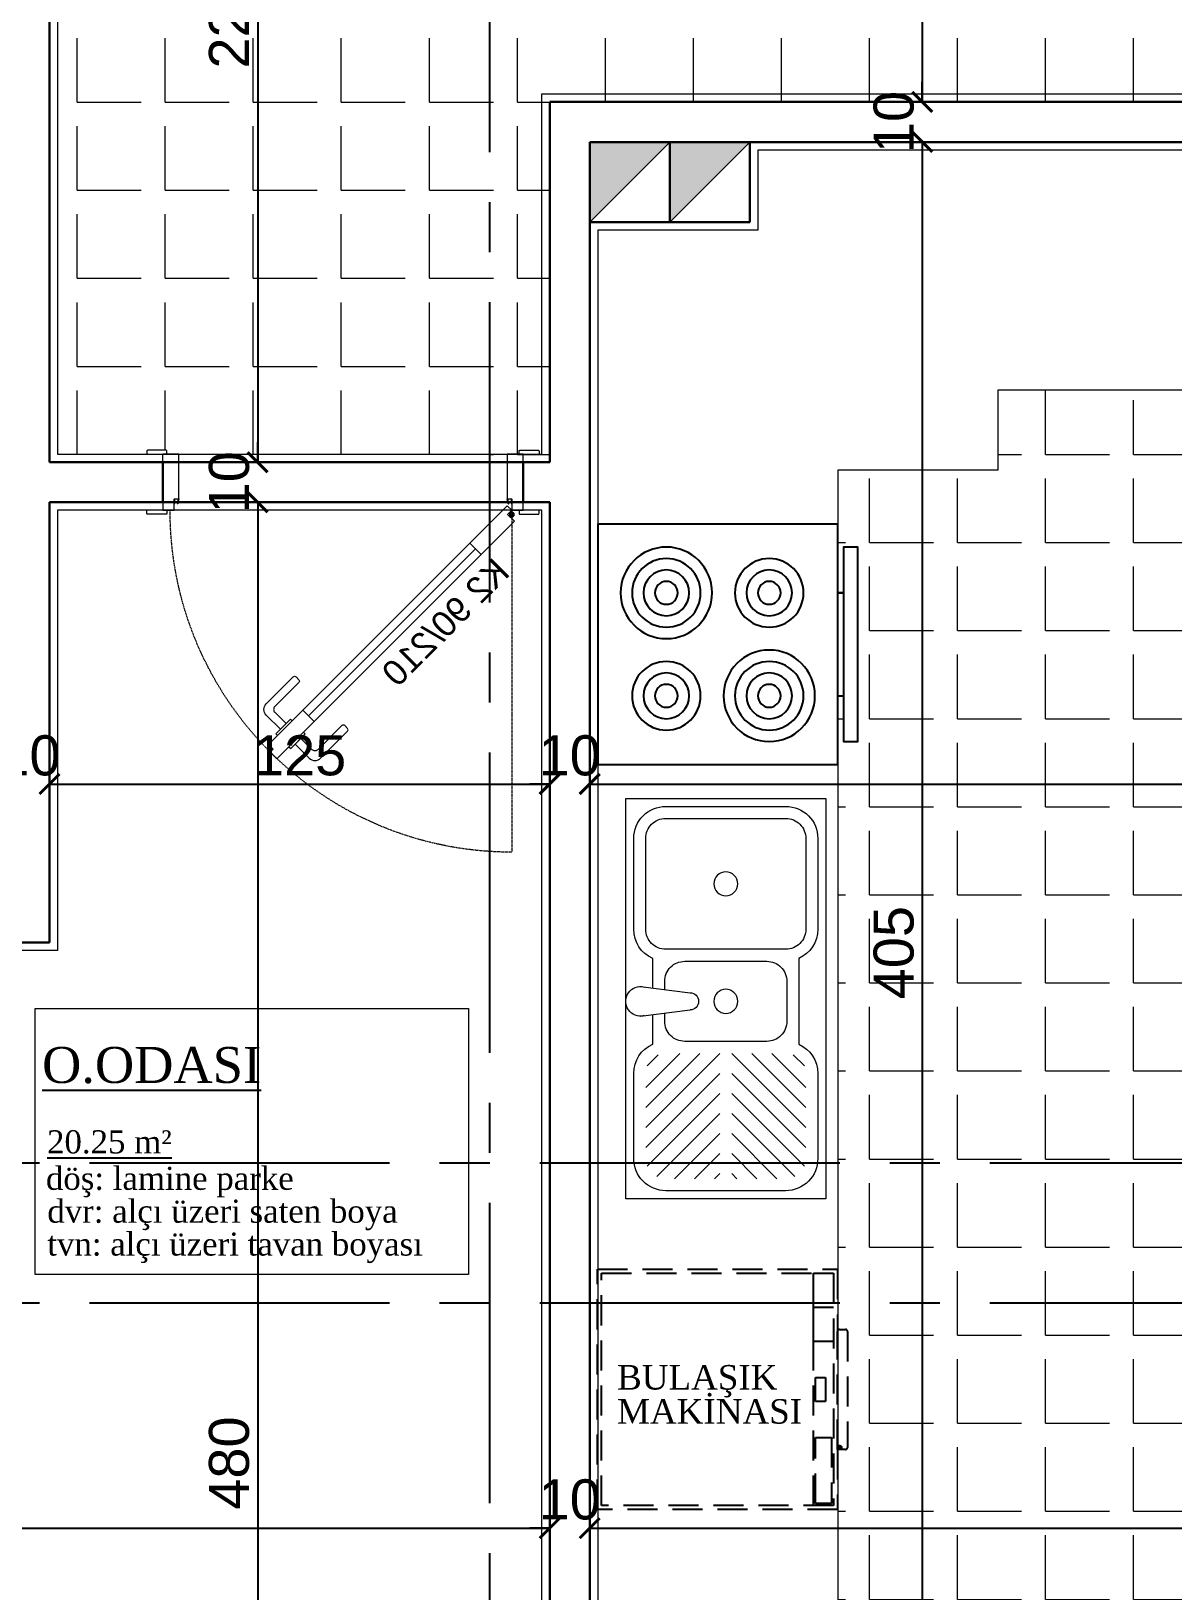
# Model space of a CAD drawing. Header units: millimetres. Extents: x 2778 to 13672, y 1832 to 5175.
# Drawn here: x 9066.6 to 9351.9, y 2793.3 to 3182.9 of the extents above; entities that cross this region are included whole.
import ezdxf

# ---------------------------------------------------------------- set-up
doc = ezdxf.new("R2010")
doc.units = ezdxf.units.MM
for name, pattern in [('CENTER2', [112.5, 75, -12.5, 12.5, -12.5]), ('DASHDOT2', [12.7, 6.35, -3.175, 0, -3.175]), ('DOTX2', [0.5, 0, -0.5]), ('HIDDENX2', [0.75, 0.5, -0.25])]:
    doc.linetypes.add(name, pattern=pattern)
for name, color, linetype in [('7-DCR-FRN', 8, 'Continuous'), ('@A_HH', 1, 'Continuous'), ('Yazi', 7, 'Continuous')]:
    doc.layers.add(name, color=color, linetype=linetype)
for name, color, linetype, lineweight in [('aks', 251, 'DASHDOT2', 35), ('duvar', 232, 'Continuous', 30), ('ince', 37, 'Continuous', 0), ('iz', 1, 'DOTX2', 20), ('kapı', 3, 'Continuous', 18), ('sıva iç', 21, 'Continuous', 0), ('tarama', 251, 'Continuous', 0), ('yazı', 11, 'Continuous', 20), ('z - tarama', 251, 'Continuous', 18), ('ölçü dış', 192, 'Continuous', 20), ('ÖLÇÜ İÇ', 7, 'Continuous', 9)]:
    doc.layers.add(name, color=color, linetype=linetype, lineweight=lineweight)
doc.styles.get("Standard").update_dxf_attribs({"font": 'arial.ttf'})
doc.styles.add('Times roman', font='times.ttf')
doc.dimstyles.new('zulay iç ölçü', dxfattribs={"dimtxt": 10, "dimasz": 5, "dimexe": 0.18, "dimexo": 0, "dimgap": 2, "dimtad": 3, "dimdec": 0, "dimzin": 0, "dimdsep": 46, "dimtxsty": 'Standard', "dimblk": 'ARCHTICK', "dimcen": 0.09, "dimse1": 1, "dimse2": 1, "dimadec": 0, "dimazin": 0, "dimtfac": 1, "dimtdec": 0, "dimtix": 1, "dimtofl": 0, "dimtmove": 0, "dimatfit": 3, "dimldrblk": 'ARCHTICK', "dimfxl": 1, "dimtolj": 1, "dimtzin": 0, "dimarcsym": 0})
pattern_1 = [(0, (-1051519.92, 409725.164), (0, 22), [16, -6]), (90, (-1051519.92, 409725.164), (-22, 1e-15), [16, -6])]

# ---------------------------------------------------------------- blocks, each defined once
blk = doc.blocks.new('sadsfsfsf')
at = {"layer": 'ince'}
for p, q in [((0.7, 0), (-0.7, 0)), ((0, 0.7), (0, -0.7))]:
    blk.add_line(p, q, dxfattribs=at)
for radius in [0.6, 0.45]:
    blk.add_circle((0, 0), radius, dxfattribs=at)
blk = doc.blocks.new('eddeded')
at = {"layer": 'duvar'}
for p, q in [((-48.21, 54.38), (-38.21, 54.38)), ((-48.21, -35.62), (-38.21, -35.62))]:
    blk.add_line(p, q, dxfattribs=at)
at = {"layer": 'ince'}
blk.add_line((-26.6, -23.78), (15.13, 17.96), dxfattribs=at)
for points in [[(-50.21, 53.38), (-50.96, 53.38, -0.414214), (-51.21, 53.63), (-51.21, 58.13, -0.414214), (-50.96, 58.38), (-50.21, 58.38)], [(-36.21, 53.38), (-35.46, 53.38, 0.414214), (-35.21, 53.63), (-35.21, 58.13, 0.414214), (-35.46, 58.38), (-36.21, 58.38)], [(-50.21, -34.62), (-50.96, -34.62, 0.414214), (-51.21, -34.87), (-51.21, -39.37, 0.414214), (-50.96, -39.62), (-50.21, -39.62)], [(-36.21, -34.62), (-35.46, -34.62, -0.414214), (-35.21, -34.87), (-35.21, -39.37, -0.414214), (-35.46, -39.62), (-36.21, -39.62)]]:
    blk.add_lwpolyline(points, format="xyb", dxfattribs=at)
for points in [[(-39.11, 51.33), (-39.11, 50.38), (-37.81, 50.68), (-37.81, 50.81, -0.112206), (-37.91, 50.76), (-38.72, 50.57, -0.482314), (-39.02, 50.82), (-39.02, 51.24, -0.414214), (-38.77, 51.49), (-37.97, 51.49, -0.170049), (-37.81, 51.43), (-37.81, 51.58), (-38.86, 51.58, 0.414214)], [(17.08, 23.59), (18.49, 25), (14.96, 28.54, 0.414214), (12.13, 28.54), (5.41, 21.82, 0.414214), (5.41, 21.11), (6.12, 20.4, 0.414214), (6.83, 20.4), (12.84, 26.41, -0.414214), (14.25, 26.41)], [(20.76, 19.91), (22.17, 21.32), (25.71, 17.79, -0.414214), (25.71, 14.96), (18.99, 8.24, -0.414214), (18.28, 8.24), (17.58, 8.95, -0.414214), (17.58, 9.66), (23.59, 15.67, 0.414214), (23.59, 17.08)], [(-39.11, -31.62), (-39.11, -32.57, 0.414214), (-38.86, -32.82), (-37.81, -32.82), (-37.81, -32.67, -0.170049), (-37.97, -32.73), (-38.77, -32.73, -0.414214), (-39.02, -32.48), (-39.02, -32.06, -0.482314), (-38.72, -31.81), (-37.91, -32, -0.112206), (-37.81, -32.05), (-37.81, -31.92)]]:
    blk.add_lwpolyline(points, format="xyb", close=True, dxfattribs=at)
for points in [[(20.04, 25.7), (19.62, 26.12), (15.96, 22.47), (16.38, 22.04)], [(22.87, 22.87), (23.29, 22.44), (19.64, 18.79), (19.21, 19.21)]]:
    blk.add_lwpolyline(points, dxfattribs=at)
at = {"layer": 'iz', "ltscale": 0.1}
for p, q in [((-48.21, -35.62), (-48.21, 54.38)), ((-38.21, -35.62), (-38.21, 54.38)), ((-36.21, -32.82), (49.19, -32.82))]:
    blk.add_line(p, q, dxfattribs=at)
blk.add_arc((-36.22, -32.83), 85.41, 0.0042, 89.9958, dxfattribs=at)
at = {"layer": 'kapı'}
for p, q in [((13.72, 19.37), (16.54, 16.54)), ((-28.02, -22.36), (-25.19, -25.19))]:
    blk.add_line(p, q, dxfattribs=at)
for points in [[(-36.21, 54.38), (-36.21, 51.58), (-38.86, 51.58, 0.414214), (-39.11, 51.33), (-39.11, 50.38), (-50.21, 50.38), (-50.21, 54.38)], [(-50.21, -35.62), (-50.21, -31.62), (-39.11, -31.62), (-39.11, -32.57, 0.414214), (-38.86, -32.82), (-36.21, -32.82), (-36.21, -35.62), (-36.21, -35.62)]]:
    blk.add_lwpolyline(points, format="xyb", dxfattribs=at)
blk.add_lwpolyline([(-36.21, -32.82), (-35.15, -31.76), (-33.46, -33.46), (25.87, 25.87), (24.17, 27.57), (23.47, 26.86), (22.33, 27.99), (-37.35, -31.69), (-36.21, -32.82)], dxfattribs=at)
at = {"layer": 'sıva iç'}
for p, q in [((-48.21, 54.38), (-50.21, 54.38)), ((-38.21, 54.38), (-36.21, 54.38)), ((-48.21, -35.62), (-50.21, -35.62)), ((-36.21, -35.62), (-38.21, -35.62))]:
    blk.add_line(p, q, dxfattribs=at)
at = {"layer": 'ölçü dış'}
blk.add_line((-38.21, -35.62), (-48.21, -35.62), dxfattribs=at)
at = {"layer": 'ince', "rotation": 90}
blk.add_blockref('sadsfsfsf', (-35.15, -32.82), dxfattribs=at)
at = {"layer": 'yazı'}
blk.add_text('K2 90/210', height=6.328, rotation=45, dxfattribs=at).set_placement((-20.24, -32.71))
blk = doc.blocks.new('DGFDGFDG')
at = {"layer": 'tarama'}
h = blk.add_hatch(color=256, dxfattribs=at)
h.dxf.hatch_style = 1
h.paths.add_polyline_path([(650023.04, -115859.89), (650043.04, -115879.89), (650043.04, -115859.89)])
h = blk.add_hatch(color=256, dxfattribs=at)
h.dxf.hatch_style = 1
h.paths.add_polyline_path([(650043.04, -115859.89), (650063.04, -115879.89), (650063.04, -115859.89)])
at = {"layer": '@A_HH', "linetype": 'Continuous', "lineweight": 0}
for p, q in [((650043.04, -115879.89), (650043.04, -115859.89)), ((650043.04, -115879.89), (650043.04, -115859.89)), ((650063.04, -115879.89), (650063.04, -115859.89)), ((650063.04, -115879.89), (650063.04, -115859.89))]:
    blk.add_line(p, q, dxfattribs=at)
at = {"layer": 'duvar'}
for p, q in [((650043.04, -115859.89), (650023.04, -115859.89)), ((650043.04, -115859.89), (650023.04, -115859.89)), ((650043.04, -115859.89), (650023.04, -115859.89)), ((650023.04, -115859.89), (650043.04, -115859.89)), ((650043.04, -115859.89), (650023.04, -115859.89)), ((650043.04, -115859.89), (650023.04, -115859.89)), ((650023.04, -115859.89), (650043.04, -115859.89)), ((650063.04, -115859.89), (650043.04, -115859.89)), ((650063.04, -115859.89), (650043.04, -115859.89)), ((650063.04, -115859.89), (650043.04, -115859.89)), ((650043.04, -115859.89), (650063.04, -115859.89)), ((650063.04, -115859.89), (650043.04, -115859.89)), ((650063.04, -115859.89), (650043.04, -115859.89)), ((650043.04, -115859.89), (650063.04, -115859.89)), ((650043.04, -115859.89), (650043.04, -115879.89)), ((650043.04, -115859.89), (650043.04, -115879.89)), ((650043.04, -115859.89), (650043.04, -115879.89)), ((650043.04, -115879.89), (650043.04, -115859.89)), ((650043.04, -115859.89), (650043.04, -115879.89)), ((650043.04, -115879.89), (650043.04, -115859.89)), ((650043.04, -115879.89), (650043.04, -115859.89)), ((650063.04, -115859.89), (650063.04, -115879.89)), ((650063.04, -115859.89), (650063.04, -115879.89)), ((650063.04, -115859.89), (650063.04, -115879.89)), ((650063.04, -115879.89), (650063.04, -115859.89)), ((650063.04, -115859.89), (650063.04, -115879.89)), ((650063.04, -115879.89), (650063.04, -115859.89)), ((650063.04, -115879.89), (650063.04, -115859.89)), ((650043.04, -115864.89), (650043.04, -115869.89)), ((650063.04, -115864.89), (650063.04, -115869.89)), ((650023.04, -115879.89), (650043.04, -115879.89)), ((650043.04, -115879.89), (650023.04, -115879.89)), ((650023.04, -115879.89), (650043.04, -115879.89)), ((650023.04, -115879.89), (650043.04, -115879.89)), ((650023.04, -115879.89), (650043.04, -115879.89)), ((650023.04, -115879.89), (650043.04, -115879.89)), ((650023.04, -115879.89), (650043.04, -115879.89)), ((650043.04, -115879.89), (650023.04, -115879.89)), ((650043.04, -115879.89), (650023.04, -115879.89)), ((650043.04, -115879.89), (650023.04, -115879.89)), ((650023.04, -115879.89), (650043.04, -115879.89)), ((650043.04, -115879.89), (650023.04, -115879.89)), ((650043.04, -115879.89), (650023.04, -115879.89)), ((650023.04, -115879.89), (650043.04, -115879.89)), ((650043.04, -115879.89), (650063.04, -115879.89)), ((650063.04, -115879.89), (650043.04, -115879.89)), ((650043.04, -115879.89), (650063.04, -115879.89)), ((650043.04, -115879.89), (650063.04, -115879.89)), ((650043.04, -115879.89), (650063.04, -115879.89)), ((650043.04, -115879.89), (650063.04, -115879.89)), ((650043.04, -115879.89), (650063.04, -115879.89)), ((650063.04, -115879.89), (650043.04, -115879.89)), ((650063.04, -115879.89), (650043.04, -115879.89)), ((650063.04, -115879.89), (650043.04, -115879.89)), ((650043.04, -115879.89), (650063.04, -115879.89)), ((650063.04, -115879.89), (650043.04, -115879.89)), ((650063.04, -115879.89), (650043.04, -115879.89)), ((650043.04, -115879.89), (650063.04, -115879.89))]:
    blk.add_line(p, q, dxfattribs=at)
at = {"layer": 'duvar', "color": 7}
for p, q in [((650043.04, -115859.89), (650023.04, -115859.89)), ((650023.04, -115859.89), (650023.04, -115879.89)), ((650063.04, -115859.89), (650043.04, -115859.89)), ((650043.04, -115859.89), (650043.04, -115879.89)), ((650043.04, -115859.89), (650043.04, -115879.89)), ((650063.04, -115859.89), (650063.04, -115879.89)), ((650043.04, -115879.89), (650023.04, -115879.89)), ((650043.04, -115879.89), (650023.04, -115879.89)), ((650041.04, -115879.89), (650043.04, -115879.89)), ((650063.04, -115879.89), (650043.04, -115879.89)), ((650063.04, -115879.89), (650043.04, -115879.89)), ((650061.04, -115879.89), (650063.04, -115879.89))]:
    blk.add_line(p, q, dxfattribs=at)
at = {"layer": 'duvar'}
for points in [[(650023.04, -115859.89), (650043.04, -115859.89)], [(650043.04, -115859.89), (650063.04, -115859.89)], [(650043.04, -115879.89), (650043.04, -115859.89)], [(650063.04, -115879.89), (650063.04, -115859.89)], [(650023.04, -115879.89), (650043.04, -115879.89)], [(650043.04, -115879.89), (650063.04, -115879.89)]]:
    blk.add_lwpolyline(points, dxfattribs=at)
at = {"layer": 'ince'}
for p, q in [((650043.04, -115879.89), (650023.04, -115859.89)), ((650063.04, -115879.89), (650043.04, -115859.89))]:
    blk.add_line(p, q, dxfattribs=at)
at = {"layer": 'sıva iç'}
for p, q in [((650041.04, -115879.85), (650041.04, -115879.89)), ((650061.04, -115879.85), (650061.04, -115879.89))]:
    blk.add_line(p, q, dxfattribs=at)
blk = doc.blocks.new('*U38')
at = {"layer": '7-DCR-FRN', "linetype": 'HIDDENX2', "ltscale": 15}
for points in [[(15.5, 0, -0.414214), (15, 0.5), (15, 2, -0.414214), (15.5, 2.5), (44.5, 2.5, -0.414214), (45, 2), (45, 0), (60, 0), (60, -60), (0, -60), (0, 0)], [(45, 0), (15.5, 0, -0.414214), (15, 0.5), (15, 2, -0.414214), (15.5, 2.5), (44.5, 2.5, -0.414214), (45, 2)]]:
    blk.add_lwpolyline(points, format="xyb", close=True, dxfattribs=at)
for points in [[(1, -1), (59, -1), (59, -59), (1, -59)], [(1, -1), (59, -1), (59, -6), (1, -6)], [(1, -1), (18, -1), (18, -6), (1, -6)], [(27, -3), (33, -3), (33, -5.5), (27, -5.5)], [(42, -1.5), (58.5, -1.5), (58.5, -5.5), (42, -5.5)]]:
    blk.add_lwpolyline(points, close=True, dxfattribs=at)
blk.add_lwpolyline([(9.5, -1), (9.5, -6)], dxfattribs=at)
for radius in [0.5, 0.25]:
    blk.add_circle((44.5, 0.5), radius, dxfattribs=at)
blk = doc.blocks.new('*U36')
at = {"layer": '7-DCR-FRN', "linetype": 'Continuous', "lineweight": 5}
for p, q in [((47.01, 46.31), (48.55, 33.93)), ((54.39, 46.31), (52.85, 33.93))]:
    blk.add_line(p, q, dxfattribs=at)
at = {"layer": '7-DCR-FRN', "linetype": 'Continuous', "lineweight": 18}
for p, q in [((63.7, 26.5), (82.2, 45)), ((63.7, 36.5), (72.2, 45)), ((63.7, 31.5), (77.2, 45)), ((64.06, 41.86), (66.84, 44.64)), ((68.7, 26.5), (87.2, 45)), ((73.7, 26.5), (91.85, 44.65)), ((78.7, 26.5), (94.46, 42.26)), ((83.7, 26.5), (95, 37.8)), ((88.7, 26.5), (95, 32.8)), ((93.7, 26.5), (95, 27.8)), ((63.7, 23.5), (82.2, 5)), ((68.7, 23.5), (87.2, 5)), ((73.7, 23.5), (91.85, 5.35)), ((78.7, 23.5), (94.46, 7.74)), ((83.7, 23.5), (95, 12.2)), ((88.7, 23.5), (95, 17.2)), ((93.7, 23.5), (95, 22.2)), ((63.7, 18.5), (77.2, 5)), ((63.7, 13.5), (72.2, 5)), ((64.06, 8.14), (66.84, 5.36))]:
    blk.add_line(p, q, dxfattribs=at)
at = {"layer": '7-DCR-FRN', "linetype": 'Continuous', "lineweight": 18, "flags": 128}
blk.add_lwpolyline([(100, 50), (0, 50), (0, 0), (100, 0)], close=True, dxfattribs=at)
blk.add_lwpolyline([(100, 50), (0, 50), (0, 0), (100, 0)], close=True, dxfattribs=at)
for points in [[(47.39, 43.25), (40.01, 43.25, 0.296358), (32.7, 48), (10, 48, 0.414214), (2, 40), (2, 10, 0.414214), (10, 2), (32.7, 2, 0.296358), (40.01, 6.75), (61.39, 6.75)], [(61.39, 6.75, 0.296358), (68.7, 2), (90, 2, 0.414214), (98, 10), (98, 40, 0.414214), (90, 48), (68.7, 48, 0.296358), (61.39, 43.25), (54.01, 43.25)], [(47.76, 40.25), (45.7, 40.25, 0.414214), (40.7, 35.25), (40.7, 14.75, 0.414214), (45.7, 9.75), (55.7, 9.75)], [(55.7, 9.75, 0.414214), (60.7, 14.75), (60.7, 35.25, 0.414214), (55.7, 40.25), (53.64, 40.25)]]:
    blk.add_lwpolyline(points, format="xyb", dxfattribs=at)
blk.add_lwpolyline([(10, 45, 0.414214), (5, 40), (5, 10, 0.414214), (10, 5), (32.7, 5, 0.414214), (37.7, 10), (37.7, 40, 0.414214), (32.7, 45)], format="xyb", close=True, dxfattribs=at)
at = {"layer": '7-DCR-FRN', "linetype": 'Continuous', "lineweight": 18}
for centre in [(21.35, 25), (50.7, 25)]:
    blk.add_circle(centre, 3, dxfattribs=at)
at = {"layer": '7-DCR-FRN', "linetype": 'Continuous', "lineweight": 5}
for centre, radius, start, end in [((50.7, 46.31), 3.69, 345.7493, 194.2507), ((50.7, 33.93), 2.15, 180, 0)]:
    blk.add_arc(centre, radius, start, end, dxfattribs=at)
blk = doc.blocks.new('*U30')
at = {"layer": '7-DCR-FRN'}
for p, q in [((-12.86, 28.18), (-12.86, 29.57)), ((12.86, 28.18), (12.86, 29.57))]:
    blk.add_line(p, q, dxfattribs=at)
for points in [[(12.86, 28.18), (30, 28.18), (30, -31.82), (-30, -31.82), (-30, 28.18), (-12.86, 28.18), (-12.86, 29.57), (-24.29, 29.57), (-24.29, 33.18), (24.29, 33.18), (24.29, 29.57), (12.86, 29.57)], [(24.29, 29.57), (-24.29, 29.57), (-24.29, 33.18), (24.29, 33.18)], [(-30, -31.82), (-30, 28.18), (30, 28.18), (30, -31.82)]]:
    blk.add_lwpolyline(points, close=True, dxfattribs=at)
for centre, radius in [((-12.86, 11.04), 11.43), ((-12.86, 11.04), 8.57), ((12.86, 11.04), 8.57), ((-12.86, 11.04), 5.71), ((12.86, 11.04), 5.71), ((-12.86, 11.04), 2.86), ((12.86, 11.04), 2.86), ((12.86, -14.67), 11.43), ((-12.86, -14.67), 8.57), ((12.86, -14.67), 8.57), ((-12.86, -14.67), 5.71), ((12.86, -14.67), 5.71), ((-12.86, -14.67), 2.86), ((12.86, -14.67), 2.86)]:
    blk.add_circle(centre, radius, dxfattribs=at)
blk = doc.blocks.new('_ArchTick')
at = {"color": 0, "linetype": 'ByBlock', "const_width": 0.15}
blk.add_lwpolyline([(-0.5, -0.5), (0.5, 0.5)], dxfattribs=at)
blk = doc.blocks.new('*D2783')
at = {"layer": 'Defpoints', "color": 0, "transparency": 16777216}
for p in [(9289.28, 3295.23), (9289.28, 3165.23), (9289.28, 3165.23)]:
    blk.add_point(p, dxfattribs=at)
at = {"layer": 'ÖLÇÜ İÇ', "color": 0, "lineweight": -2, "transparency": 16777216}
blk.add_line((9289.28, 3295.23), (9289.28, 3165.23), dxfattribs=at)
at = {"layer": 'ÖLÇÜ İÇ', "color": 0, "lineweight": -2, "transparency": 16777216, "xscale": 5, "yscale": 5, "zscale": 5}
for p, rotation in [((9289.28, 3295.23), 90), ((9289.28, 3165.23), 270)]:
    blk.add_blockref('_ArchTick', p, dxfattribs=dict(at, rotation=rotation))
at = {"layer": 'ÖLÇÜ İÇ', "color": 0, "transparency": 16777216, "insert": (9282.17, 3230.23), "char_height": 10, "attachment_point": 5, "rotation": 90}
blk.add_mtext('\\A1;130', dxfattribs=at)
blk = doc.blocks.new('*D2784')
at = {"layer": 'Defpoints', "color": 0, "transparency": 16777216}
for p in [(9289.28, 3165.23), (9289.28, 3155.23), (9289.28, 3155.23)]:
    blk.add_point(p, dxfattribs=at)
at = {"layer": 'ÖLÇÜ İÇ', "color": 0, "lineweight": -2, "transparency": 16777216}
for p, q in [((9289.28, 3165.23), (9289.28, 3170.23)), ((9289.28, 3155.23), (9289.28, 3150.23))]:
    blk.add_line(p, q, dxfattribs=at)
at = {"layer": 'ÖLÇÜ İÇ', "color": 0, "lineweight": -2, "transparency": 16777216, "xscale": 5, "yscale": 5, "zscale": 5}
for p, rotation in [((9289.28, 3165.23), 270), ((9289.28, 3155.23), 90)]:
    blk.add_blockref('_ArchTick', p, dxfattribs=dict(at, rotation=rotation))
at = {"layer": 'ÖLÇÜ İÇ', "color": 0, "transparency": 16777216, "insert": (9282.17, 3160.23), "char_height": 10, "attachment_point": 5, "rotation": 90}
blk.add_mtext('\\A1;10', dxfattribs=at)
blk = doc.blocks.new('*D2785')
at = {"layer": 'Defpoints', "color": 0, "transparency": 16777216}
for p in [(9289.28, 3155.23), (9289.28, 2750.23), (9289.28, 2750.23)]:
    blk.add_point(p, dxfattribs=at)
at = {"layer": 'ÖLÇÜ İÇ', "color": 0, "lineweight": -2, "transparency": 16777216}
blk.add_line((9289.28, 3155.23), (9289.28, 2750.23), dxfattribs=at)
at = {"layer": 'ÖLÇÜ İÇ', "color": 0, "lineweight": -2, "transparency": 16777216, "xscale": 5, "yscale": 5, "zscale": 5}
for p, rotation in [((9289.28, 3155.23), 90), ((9289.28, 2750.23), 270)]:
    blk.add_blockref('_ArchTick', p, dxfattribs=dict(at, rotation=rotation))
at = {"layer": 'ÖLÇÜ İÇ', "color": 0, "transparency": 16777216, "insert": (9282.17, 2952.73), "char_height": 10, "attachment_point": 5, "rotation": 90}
blk.add_mtext('\\A1;405', dxfattribs=at)
blk = doc.blocks.new('*D2792')
at = {"layer": 'Defpoints', "color": 0, "transparency": 16777216}
for p in [(9123.2, 3295.23), (9123.2, 3075.23), (9123.2, 3075.23)]:
    blk.add_point(p, dxfattribs=at)
at = {"layer": 'ÖLÇÜ İÇ', "color": 0, "lineweight": -2, "transparency": 16777216}
blk.add_line((9123.2, 3295.23), (9123.2, 3075.23), dxfattribs=at)
at = {"layer": 'ÖLÇÜ İÇ', "color": 0, "lineweight": -2, "transparency": 16777216, "xscale": 5, "yscale": 5, "zscale": 5}
for p, rotation in [((9123.2, 3295.23), 90), ((9123.2, 3075.23), 270)]:
    blk.add_blockref('_ArchTick', p, dxfattribs=dict(at, rotation=rotation))
at = {"layer": 'ÖLÇÜ İÇ', "color": 0, "transparency": 16777216, "insert": (9116.09, 3185.23), "char_height": 10, "attachment_point": 5, "rotation": 90}
blk.add_mtext('\\A1;220', dxfattribs=at)
blk = doc.blocks.new('*D2793')
at = {"layer": 'Defpoints', "color": 0, "transparency": 16777216}
for p in [(9123.2, 3075.23), (9123.2, 3065.23), (9123.2, 3065.23)]:
    blk.add_point(p, dxfattribs=at)
at = {"layer": 'ÖLÇÜ İÇ', "color": 0, "lineweight": -2, "transparency": 16777216}
for p, q in [((9123.2, 3075.23), (9123.2, 3080.23)), ((9123.2, 3065.23), (9123.2, 3060.23))]:
    blk.add_line(p, q, dxfattribs=at)
at = {"layer": 'ÖLÇÜ İÇ', "color": 0, "lineweight": -2, "transparency": 16777216, "xscale": 5, "yscale": 5, "zscale": 5}
for p, rotation in [((9123.2, 3075.23), 270), ((9123.2, 3065.23), 90)]:
    blk.add_blockref('_ArchTick', p, dxfattribs=dict(at, rotation=rotation))
at = {"layer": 'ÖLÇÜ İÇ', "color": 0, "transparency": 16777216, "insert": (9116.09, 3070.23), "char_height": 10, "attachment_point": 5, "rotation": 90}
blk.add_mtext('\\A1;10', dxfattribs=at)
blk = doc.blocks.new('*D2794')
at = {"layer": 'Defpoints', "color": 0, "transparency": 16777216}
for p in [(9123.2, 3065.23), (9123.2, 2585.23), (9123.2, 2585.23)]:
    blk.add_point(p, dxfattribs=at)
at = {"layer": 'ÖLÇÜ İÇ', "color": 0, "lineweight": -2, "transparency": 16777216}
blk.add_line((9123.2, 3065.23), (9123.2, 2585.23), dxfattribs=at)
at = {"layer": 'ÖLÇÜ İÇ', "color": 0, "lineweight": -2, "transparency": 16777216, "xscale": 5, "yscale": 5, "zscale": 5}
for p, rotation in [((9123.2, 3065.23), 90), ((9123.2, 2585.23), 270)]:
    blk.add_blockref('_ArchTick', p, dxfattribs=dict(at, rotation=rotation))
at = {"layer": 'ÖLÇÜ İÇ', "color": 0, "transparency": 16777216, "insert": (9116.09, 2825.23), "char_height": 10, "attachment_point": 5, "rotation": 90}
blk.add_mtext('\\A1;480', dxfattribs=at)
blk = doc.blocks.new('*D2841')
at = {"layer": 'Defpoints', "color": 0, "transparency": 16777216}
for p in [(9061.17, 2994.85), (9071.17, 2994.85), (9071.17, 2994.85)]:
    blk.add_point(p, dxfattribs=at)
at = {"layer": 'ÖLÇÜ İÇ', "color": 0, "lineweight": -2, "transparency": 16777216}
for p, q in [((9061.17, 2994.85), (9056.17, 2994.85)), ((9071.17, 2994.85), (9076.17, 2994.85))]:
    blk.add_line(p, q, dxfattribs=at)
at = {"layer": 'ÖLÇÜ İÇ', "color": 0, "lineweight": -2, "transparency": 16777216, "xscale": 5, "yscale": 5, "zscale": 5}
blk.add_blockref('_ArchTick', (9061.17, 2994.85), dxfattribs=at)
at = {"layer": 'ÖLÇÜ İÇ', "color": 0, "lineweight": -2, "transparency": 16777216, "xscale": 5, "yscale": 5, "zscale": 5, "rotation": 180}
blk.add_blockref('_ArchTick', (9071.17, 2994.85), dxfattribs=at)
at = {"layer": 'ÖLÇÜ İÇ', "color": 0, "transparency": 16777216, "insert": (9066.17, 3001.95), "char_height": 10, "attachment_point": 5}
blk.add_mtext('\\A1;10', dxfattribs=at)
blk = doc.blocks.new('*D2842')
at = {"layer": 'Defpoints', "color": 0, "transparency": 16777216}
for p in [(9071.17, 2994.85), (9196.17, 2994.85), (9196.17, 2994.85)]:
    blk.add_point(p, dxfattribs=at)
at = {"layer": 'ÖLÇÜ İÇ', "color": 0, "lineweight": -2, "transparency": 16777216}
blk.add_line((9071.17, 2994.85), (9196.17, 2994.85), dxfattribs=at)
at = {"layer": 'ÖLÇÜ İÇ', "color": 0, "lineweight": -2, "transparency": 16777216, "xscale": 5, "yscale": 5, "zscale": 5, "rotation": 180}
blk.add_blockref('_ArchTick', (9071.17, 2994.85), dxfattribs=at)
at = {"layer": 'ÖLÇÜ İÇ', "color": 0, "lineweight": -2, "transparency": 16777216, "xscale": 5, "yscale": 5, "zscale": 5}
blk.add_blockref('_ArchTick', (9196.17, 2994.85), dxfattribs=at)
at = {"layer": 'ÖLÇÜ İÇ', "color": 0, "transparency": 16777216, "insert": (9133.67, 3001.95), "char_height": 10, "attachment_point": 5}
blk.add_mtext('\\A1;125', dxfattribs=at)
blk = doc.blocks.new('*D2843')
at = {"layer": 'Defpoints', "color": 0, "transparency": 16777216}
for p in [(9196.17, 2994.85), (9206.17, 2994.85), (9206.17, 2994.85)]:
    blk.add_point(p, dxfattribs=at)
at = {"layer": 'ÖLÇÜ İÇ', "color": 0, "lineweight": -2, "transparency": 16777216}
for p, q in [((9196.17, 2994.85), (9191.17, 2994.85)), ((9206.17, 2994.85), (9211.17, 2994.85))]:
    blk.add_line(p, q, dxfattribs=at)
at = {"layer": 'ÖLÇÜ İÇ', "color": 0, "lineweight": -2, "transparency": 16777216, "xscale": 5, "yscale": 5, "zscale": 5}
blk.add_blockref('_ArchTick', (9196.17, 2994.85), dxfattribs=at)
at = {"layer": 'ÖLÇÜ İÇ', "color": 0, "lineweight": -2, "transparency": 16777216, "xscale": 5, "yscale": 5, "zscale": 5, "rotation": 180}
blk.add_blockref('_ArchTick', (9206.17, 2994.85), dxfattribs=at)
at = {"layer": 'ÖLÇÜ İÇ', "color": 0, "transparency": 16777216, "insert": (9201.17, 3001.95), "char_height": 10, "attachment_point": 5}
blk.add_mtext('\\A1;10', dxfattribs=at)
blk = doc.blocks.new('*D2844')
at = {"layer": 'Defpoints', "color": 0, "transparency": 16777216}
for p in [(9206.17, 2994.85), (9646.17, 2994.85), (9646.17, 2994.85)]:
    blk.add_point(p, dxfattribs=at)
at = {"layer": 'ÖLÇÜ İÇ', "color": 0, "lineweight": -2, "transparency": 16777216}
blk.add_line((9206.17, 2994.85), (9646.17, 2994.85), dxfattribs=at)
at = {"layer": 'ÖLÇÜ İÇ', "color": 0, "lineweight": -2, "transparency": 16777216, "xscale": 5, "yscale": 5, "zscale": 5, "rotation": 180}
blk.add_blockref('_ArchTick', (9206.17, 2994.85), dxfattribs=at)
at = {"layer": 'ÖLÇÜ İÇ', "color": 0, "lineweight": -2, "transparency": 16777216, "xscale": 5, "yscale": 5, "zscale": 5}
blk.add_blockref('_ArchTick', (9646.17, 2994.85), dxfattribs=at)
at = {"layer": 'ÖLÇÜ İÇ', "color": 0, "transparency": 16777216, "insert": (9426.17, 3001.95), "char_height": 10, "attachment_point": 5}
blk.add_mtext('\\A1;440', dxfattribs=at)
blk = doc.blocks.new('*D2849')
at = {"layer": 'Defpoints', "color": 0, "transparency": 16777216}
for p in [(8681.17, 2810.5), (9196.17, 2808.98), (9196.17, 2808.98)]:
    blk.add_point(p, dxfattribs=at)
at = {"layer": 'ÖLÇÜ İÇ', "color": 0, "lineweight": -2, "transparency": 16777216}
blk.add_line((8681.17, 2808.98), (9196.17, 2808.98), dxfattribs=at)
at = {"layer": 'ÖLÇÜ İÇ', "color": 0, "lineweight": -2, "transparency": 16777216, "xscale": 5, "yscale": 5, "zscale": 5, "rotation": 180}
blk.add_blockref('_ArchTick', (8681.17, 2808.98), dxfattribs=at)
at = {"layer": 'ÖLÇÜ İÇ', "color": 0, "lineweight": -2, "transparency": 16777216, "xscale": 5, "yscale": 5, "zscale": 5}
blk.add_blockref('_ArchTick', (9196.17, 2808.98), dxfattribs=at)
at = {"layer": 'ÖLÇÜ İÇ', "color": 0, "transparency": 16777216, "insert": (8938.67, 2816.08), "char_height": 10, "attachment_point": 5}
blk.add_mtext('\\A1;515', dxfattribs=at)
blk = doc.blocks.new('*D2850')
at = {"layer": 'Defpoints', "color": 0, "transparency": 16777216}
for p in [(9196.17, 2808.98), (9206.17, 2808.98), (9206.17, 2808.98)]:
    blk.add_point(p, dxfattribs=at)
at = {"layer": 'ÖLÇÜ İÇ', "color": 0, "lineweight": -2, "transparency": 16777216}
for p, q in [((9196.17, 2808.98), (9191.17, 2808.98)), ((9206.17, 2808.98), (9211.17, 2808.98))]:
    blk.add_line(p, q, dxfattribs=at)
at = {"layer": 'ÖLÇÜ İÇ', "color": 0, "lineweight": -2, "transparency": 16777216, "xscale": 5, "yscale": 5, "zscale": 5}
blk.add_blockref('_ArchTick', (9196.17, 2808.98), dxfattribs=at)
at = {"layer": 'ÖLÇÜ İÇ', "color": 0, "lineweight": -2, "transparency": 16777216, "xscale": 5, "yscale": 5, "zscale": 5, "rotation": 180}
blk.add_blockref('_ArchTick', (9206.17, 2808.98), dxfattribs=at)
at = {"layer": 'ÖLÇÜ İÇ', "color": 0, "transparency": 16777216, "insert": (9201.17, 2816.08), "char_height": 10, "attachment_point": 5}
blk.add_mtext('\\A1;10', dxfattribs=at)
blk = doc.blocks.new('*D2851')
at = {"layer": 'Defpoints', "color": 0, "transparency": 16777216}
for p in [(9206.17, 2808.98), (9646.17, 2808.98), (9646.17, 2808.98)]:
    blk.add_point(p, dxfattribs=at)
at = {"layer": 'ÖLÇÜ İÇ', "color": 0, "lineweight": -2, "transparency": 16777216}
blk.add_line((9206.17, 2808.98), (9646.17, 2808.98), dxfattribs=at)
at = {"layer": 'ÖLÇÜ İÇ', "color": 0, "lineweight": -2, "transparency": 16777216, "xscale": 5, "yscale": 5, "zscale": 5, "rotation": 180}
blk.add_blockref('_ArchTick', (9206.17, 2808.98), dxfattribs=at)
at = {"layer": 'ÖLÇÜ İÇ', "color": 0, "lineweight": -2, "transparency": 16777216, "xscale": 5, "yscale": 5, "zscale": 5}
blk.add_blockref('_ArchTick', (9646.17, 2808.98), dxfattribs=at)
at = {"layer": 'ÖLÇÜ İÇ', "color": 0, "transparency": 16777216, "insert": (9426.17, 2816.08), "char_height": 10, "attachment_point": 5}
blk.add_mtext('\\A1;440', dxfattribs=at)

msp = doc.modelspace()

# ---------------------------------------------------------------- hatches: boundary and pattern name
at = {"layer": 'z - tarama', "true_color": 0xffffff}
h = msp.add_hatch(dxfattribs=at)
h.set_pattern_fill('ANGLE', scale=80, style=0)
h.set_pattern_definition(pattern_1)
h.paths.add_polyline_path([(9181.17, 3205.23), (9073.17, 3205.23), (9073.17, 3196.6), (9074.17, 3196.6), (9074.17, 3191.6), (9073.17, 3191.6), (9073.17, 3077.23), (9095.51, 3077.23), (9095.51, 3078.23), (9100.51, 3078.23), (9100.51, 3077.23), (9103.51, 3077.23), (9181.17, 3077.23)])
h.paths.add_polyline_path([(9181.17, 3250.23), (9073.17, 3250.23), (9073.17, 3205.23), (9181.17, 3205.23)])
h.paths.add_polyline_path([(9181.17, 3293.23), (9178.11, 3293.23), (9178.11, 3292.23), (9173.11, 3292.23), (9173.11, 3293.23), (9170.11, 3293.23), (9085.11, 3293.23), (9085.11, 3292.23), (9080.11, 3292.23), (9080.11, 3293.23), (9073.17, 3293.23), (9073.17, 3289.6), (9074.17, 3289.6), (9074.17, 3284.6), (9073.17, 3284.6), (9073.17, 3281.6), (9073.17, 3250.23), (9181.17, 3250.23)])
h.paths.add_polyline_path([(9506.17, 3293.23), (9468.59, 3293.23), (9468.59, 3292.23), (9463.59, 3292.23), (9463.59, 3293.23), (9460.59, 3293.23), (9375.59, 3293.23), (9375.59, 3292.23), (9370.59, 3292.23), (9370.59, 3293.23), (9181.17, 3293.23), (9181.17, 3250.23), (9506.17, 3250.23)])
h.paths.add_polyline_path([(9506.17, 3250.23), (9181.17, 3250.23), (9181.17, 3205.23), (9506.17, 3205.23)])
h.paths.add_polyline_path([(9506.17, 3205.23), (9181.17, 3205.23), (9181.17, 3075.23), (9196.17, 3075.23), (9196.17, 3165.23), (9506.17, 3165.23)])
h.paths.add_polyline_path([(9193.26, 3078.23), (9188.51, 3078.23), (9188.51, 3077.98, -0.414214), (9188.76, 3078.23), (9193.51, 3078.23), (9193.51, 3077.98, 0.414214)], flags=16)
h.paths.add_polyline_path([(9611.17, 3205.23), (9506.17, 3205.23), (9506.17, 3167.23), (9543.06, 3167.23), (9543.06, 3168.23), (9548.06, 3168.23), (9548.06, 3167.23), (9551.06, 3167.23), (9611.17, 3167.23)])
h.paths.add_polyline_path([(9611.17, 3250.23), (9506.17, 3250.23), (9506.17, 3205.23), (9611.17, 3205.23)])
h.paths.add_polyline_path([(9611.17, 3293.23), (9506.17, 3293.23), (9506.17, 3250.23), (9611.17, 3250.23)])
h.paths.add_polyline_path([(9656.17, 3293.23), (9611.17, 3293.23), (9611.17, 3250.23), (9656.17, 3250.23)])
h.paths.add_polyline_path([(9656.17, 3250.23), (9611.17, 3250.23), (9611.17, 3205.23), (9656.17, 3205.23)])
h.paths.add_polyline_path([(9656.17, 3205.23), (9611.17, 3205.23), (9611.17, 3167.23), (9636.06, 3167.23), (9636.06, 3168.23), (9641.06, 3168.23), (9641.06, 3167.23), (9656.17, 3167.23)])
h.paths.add_polyline_path([(10094.17, 3205.23), (9656.17, 3205.23), (9656.17, 3167.23), (9681.71, 3167.23), (9681.71, 3168.23), (9686.71, 3168.23), (9686.71, 3167.23), (9689.71, 3167.23), (9774.71, 3167.23), (9774.71, 3168.23), (9779.71, 3168.23), (9779.71, 3167.23), (10094.17, 3167.23)])
h.paths.add_polyline_path([(9945.31, 3250.23), (9656.17, 3250.23), (9656.17, 3205.23), (10094.17, 3205.23), (10094.17, 3248.23), (10089.17, 3248.23), (10089.17, 3250.23), (10055.07, 3250.23), (10055.07, 3210.98), (9945.31, 3210.98)])
h.paths.add_polyline_path([(9945.31, 3276.65), (10055.07, 3276.65), (10055.07, 3250.23), (10089.17, 3250.23), (10089.17, 3295.23), (9943.17, 3295.23), (9943.17, 3293.23), (9903.17, 3293.23), (9875.15, 3293.23), (9875.15, 3292.23), (9870.15, 3292.23), (9870.15, 3293.23), (9867.15, 3293.23), (9782.15, 3293.23), (9782.15, 3292.23), (9777.15, 3292.23), (9777.15, 3293.23), (9760.23, 3293.23), (9760.23, 3292.23), (9755.23, 3292.23), (9755.23, 3293.23), (9752.23, 3293.23), (9667.23, 3293.23), (9667.23, 3292.23), (9662.23, 3292.23), (9662.23, 3293.23), (9656.17, 3293.23), (9656.17, 3250.23), (9945.31, 3250.23)])
h.paths.add_polyline_path([(10089.17, 3355.23), (9943.17, 3355.23), (9943.17, 3295.23), (10089.17, 3295.23)])
h.paths.add_polyline_path([(10089.17, 3445.23), (9943.17, 3445.23), (9943.17, 3355.23), (10089.17, 3355.23)])
h.paths.add_polyline_path([(10089.17, 3460.23), (9943.17, 3460.23), (9943.17, 3445.23), (10089.17, 3445.23)])
h.paths.add_polyline_path([(10089.17, 3505.23), (9943.17, 3505.23), (9943.17, 3460.23), (10089.17, 3460.23)])
h.paths.add_polyline_path([(10094.17, 3643.23), (9943.17, 3643.23), (9943.17, 3505.23), (10089.17, 3505.23), (10089.17, 3507.23), (10094.17, 3507.23)])
at = {"layer": 'z - tarama'}
h = msp.add_hatch(dxfattribs=at)
h.set_pattern_fill('ANGLE', color=252, scale=80, style=0)
h.set_pattern_definition(pattern_1)
h.paths.add_polyline_path([(9506.17, 2770.23), (9268.17, 2770.23), (9268.17, 2752.23), (9506.17, 2752.23)])
h.paths.add_polyline_path([(9506.17, 2865.23), (9268.17, 2865.23), (9268.17, 2858.63), (9270.08, 2858.63, -0.414214), (9270.58, 2858.13), (9270.58, 2829.13, -0.414214), (9270.08, 2828.63), (9268.17, 2828.63), (9268.17, 2782.23), (9268.17, 2782.23), (9268.17, 2770.23), (9506.17, 2770.23)])
h.paths.add_polyline_path([(9611.17, 2865.23), (9506.17, 2865.23), (9506.17, 2770.23), (9611.17, 2770.23)])
h.paths.add_polyline_path([(9644.17, 2865.23), (9611.17, 2865.23), (9611.17, 2770.23), (9629.17, 2770.23), (9629.17, 2772.23), (9644.17, 2772.23)])
h.paths.add_polyline_path([(9611.17, 2770.23), (9506.17, 2770.23), (9506.17, 2752.23), (9611.17, 2752.23)])
h.paths.add_polyline_path([(9506.17, 2898.42), (9504.17, 2898.42), (9504.17, 2900.23), (9268.17, 2900.23), (9268.17, 2865.23), (9506.17, 2865.23)])
h.paths.add_polyline_path([(9611.17, 3071.02, -0.121467), (9575.59, 3091.18), (9575.57, 3091.15), (9573.87, 3092.85, -0.197654), (9548.06, 3152.49, -0.416778), (9547.81, 3152.23), (9543.06, 3152.23), (9543.06, 3153.23), (9506.17, 3153.23), (9506.17, 3093.23), (9506.17, 2968.42), (9519.17, 2968.41), (9520.64, 2998.48), (9557.7, 2998.48), (9559.17, 2968.41), (9584.17, 2968.41), (9585.64, 2998.48), (9611.17, 2998.47)])
h.paths.add_polyline_path([(9644.17, 3153.23), (9641.06, 3153.23), (9641.06, 3152.23), (9636.06, 3152.23), (9636.06, 3153.23), (9634.26, 3153.23), (9634.26, 3152.77, -1), (9634.26, 3151.57), (9634.26, 3151.11), (9634.89, 3150.48), (9634.26, 3149.84), (9634.26, 3067.83, -0.068537), (9611.17, 3071.02), (9611.17, 2998.47), (9622.7, 2998.47), (9624.17, 2968.41), (9644.17, 2968.41)])
h.paths.add_polyline_path([(9504.17, 2968.42), (9506.17, 2968.42), (9506.17, 3093.23), (9470.61, 3093.23), (9470.61, 3092.33), (9472.45, 3092.33), (9472.45, 3090.53), (9449.86, 3090.53), (9449.86, 3092.33), (9451.71, 3092.33), (9451.71, 3093.23), (9445.1, 3093.23), (9445.1, 3092.33), (9446.94, 3092.33), (9446.94, 3090.53), (9437.93, 3090.53), (9437.93, 3092.33), (9439.77, 3092.33), (9439.77, 3093.23), (9367.77, 3093.23, -0.414214), (9368.27, 3092.73), (9368.27, 3091.23, -0.414214), (9367.77, 3090.73), (9338.77, 3090.73, -0.414214), (9338.27, 3091.23), (9338.27, 3093.23), (9323.27, 3093.23), (9308.17, 3093.23), (9308.17, 3073.23), (9268.17, 3073.23), (9268.17, 3042.61), (9269.55, 3042.61), (9269.55, 3054.04), (9273.17, 3054.04), (9273.17, 3005.47), (9269.55, 3005.47), (9269.55, 3016.89), (9268.17, 3016.89), (9268.17, 2900.23), (9504.17, 2900.23)])
h.paths.add_polyline_path([(9467.09, 2918.13), (9358.86, 2918.13), (9358.86, 2984.55), (9467.09, 2984.55)], flags=16)
h.paths.add_polyline_path([(9357.89, 2963.48), (9418.69, 2963.48), (9418.69, 2977.29), (9357.89, 2977.29)], flags=24)
h.paths.add_polyline_path([(9360.35, 2946.81), (9393.74, 2946.81), (9393.74, 2955.62), (9360.35, 2955.62)], flags=8)
h.paths.add_polyline_path([(9359.61, 2935.53), (9437.72, 2935.53), (9437.72, 2947.13), (9359.61, 2947.13)], flags=8)
h.paths.add_polyline_path([(9359.95, 2919.1), (9455.56, 2919.1), (9455.56, 2930.72), (9359.95, 2930.72)], flags=8)
h.paths.add_polyline_path([(9359.95, 2927.3), (9449.4, 2927.3), (9449.4, 2938.92), (9359.95, 2938.92)], flags=8)
h.paths.add_polyline_path([(9429.68, 3099.5), (9497.89, 3099.5), (9497.89, 3111.07), (9429.68, 3111.07)], flags=9)

# ---------------------------------------------------------------- linework, layer by layer
at = {"layer": 'aks', "color": 251, "linetype": 'CENTER2', "lineweight": -3}
for points in [[(9181.17, 2140.23), (9181.17, 5100.23)], [(8406.17, 2900.23), (13636.17, 2900.23)], [(8406.17, 2865.23), (13636.17, 2865.23)]]:
    msp.add_lwpolyline(points, dxfattribs=at)
at = {"layer": 'duvar', "lineweight": 30}
for p, q in [((9071.17, 3295.23), (9071.17, 3075.23)), ((9196.17, 3165.23), (9196.17, 3075.23)), ((10096.17, 3165.23), (9196.17, 3165.23)), ((9206.17, 3155.23), (9206.17, 2770.23)), ((9646.17, 3155.23), (9206.17, 3155.23)), ((9196.17, 3075.23), (9071.17, 3075.23)), ((9071.17, 3065.23), (9071.17, 2955.23)), ((9196.17, 3065.23), (9071.17, 3065.23)), ((9196.17, 3065.23), (9196.17, 2770.23)), ((9071.17, 2955.23), (8676.17, 2955.23))]:
    msp.add_line(p, q, dxfattribs=at)
at = {"layer": 'sıva iç'}
for points in [[(9073.17, 3077.23), (9194.17, 3077.23), (9194.17, 3167.23), (10094.17, 3167.23), (10094.17, 3248.23), (10089.17, 3248.23), (10089.17, 3507.23), (10094.17, 3507.23), (10094.17, 3643.23), (9903.17, 3643.23), (9903.17, 3293.23), (9073.17, 3293.23)], [(9208.17, 2752.23), (9629.17, 2752.23), (9629.17, 2772.23), (9644.17, 2772.23), (9644.17, 3153.23), (9248.17, 3153.23), (9248.17, 3133.23), (9208.17, 3133.23)], [(8678.17, 2587.23), (9179.17, 2587.23), (9179.17, 2772.23), (9194.17, 2772.23), (9194.17, 3063.23), (9073.17, 3063.23), (9073.17, 2953.23), (8678.17, 2953.23), (8678.17, 2867.23), (8683.17, 2867.23), (8683.17, 2713.23), (8678.17, 2713.23)]]:
    msp.add_lwpolyline(points, close=True, dxfattribs=at)
msp.add_lwpolyline([(9506.17, 3153.23), (9506.17, 3093.23), (9308.17, 3093.23), (9308.17, 3073.23), (9268.17, 3073.23), (9268.17, 2752.23)], dxfattribs=at)
at = {"layer": 'yazı'}
msp.add_lwpolyline([(9067.62, 2872.32), (9067.62, 2938.75), (9175.84, 2938.75), (9175.84, 2872.32)], close=True, dxfattribs=at)

# ---------------------------------------------------------------- block references
at = {"xscale": -1}
for name, p, rotation in [('*U30', (9239.99, 3029.75), 270), ('*U36', (9265.17, 2991.27), 90)]:
    msp.add_blockref(name, p, dxfattribs=dict(at, rotation=rotation))
at = {"layer": '7-DCR-FRN', "linetype": 'Continuous', "rotation": 270}
msp.add_blockref('*U38', (9268.08, 2873.63), dxfattribs=at)
at = {"layer": 'duvar', "lineweight": 30, "xscale": -1, "rotation": 90}
msp.add_blockref('eddeded', (9153.89, 3027.02), dxfattribs=at)
at = {"layer": 'sıva iç', "xscale": -1}
msp.add_blockref('DGFDGFDG', (659269.21, 119015.12), dxfattribs=at)

# ---------------------------------------------------------------- texts
at = {"layer": 'Yazi', "style": 'Times roman'}
for s, height, p in [('%%UO.ODASI', 8.996, (9069.32, 2920.18)), ('%%U20.25 m²', 5.7665, (9070.56, 2902.59)), ('BULAŞIK', 6.122, (9213.01, 2843.59)), ('MAKİNASI', 6.122, (9213.01, 2835.08))]:
    msp.add_text(s, height=height, dxfattribs=at).set_placement(p)
at = {"layer": 'yazı', "style": 'Times roman'}
for s, p in [('döş: lamine parke', (9070.29, 2893.48)), ('dvr: alçı üzeri saten boya', (9070.63, 2885.27)), ('tvn: alçı üzeri tavan boyası', (9070.63, 2877.06))]:
    msp.add_text(s, height=5.7665, dxfattribs=at).set_placement(p)

# ---------------------------------------------------------------- dimensions: what is measured, and where the dimension line sits
at = {"layer": 'ÖLÇÜ İÇ'}
for base, p1, p2, picture, middle in [((9123.2, 3075.23), (9123.2, 3295.23), (9123.2, 3075.23), '*D2792', (9116.09, 3185.23)), ((9289.28, 3165.23), (9289.28, 3295.23), (9289.28, 3165.23), '*D2783', (9282.17, 3230.23)), ((9289.28, 3155.23), (9289.28, 3165.23), (9289.28, 3155.23), '*D2784', (9282.17, 3160.23)), ((9289.28, 2750.23), (9289.28, 3155.23), (9289.28, 2750.23), '*D2785', (9282.17, 2952.73)), ((9123.2, 3065.23), (9123.2, 3075.23), (9123.2, 3065.23), '*D2793', (9116.09, 3070.23)), ((9123.2, 2585.23), (9123.2, 3065.23), (9123.2, 2585.23), '*D2794', (9116.09, 2825.23))]:
    dim = msp.add_linear_dim(base=base, p1=p1, p2=p2, angle=90, dimstyle='zulay iç ölçü', override={"dimtmove": 1}, dxfattribs=at)
    dim.commit()
    dim.dimension.update_dxf_attribs({"geometry": picture, "text_midpoint": middle})
for base, p1, p2, picture, middle in [((9071.17, 2994.85), (9061.17, 2994.85), (9071.17, 2994.85), '*D2841', (9066.17, 3001.95)), ((9196.17, 2994.85), (9071.17, 2994.85), (9196.17, 2994.85), '*D2842', (9133.67, 3001.95)), ((9206.17, 2994.85), (9196.17, 2994.85), (9206.17, 2994.85), '*D2843', (9201.17, 3001.95)), ((9646.17, 2994.85), (9206.17, 2994.85), (9646.17, 2994.85), '*D2844', (9426.17, 3001.95)), ((9196.17, 2808.98), (8681.17, 2810.5), (9196.17, 2808.98), '*D2849', (8938.67, 2816.08)), ((9206.17, 2808.98), (9196.17, 2808.98), (9206.17, 2808.98), '*D2850', (9201.17, 2816.08)), ((9646.17, 2808.98), (9206.17, 2808.98), (9646.17, 2808.98), '*D2851', (9426.17, 2816.08))]:
    dim = msp.add_linear_dim(base=base, p1=p1, p2=p2, dimstyle='zulay iç ölçü', override={"dimtmove": 1}, dxfattribs=at)
    dim.commit()
    dim.dimension.update_dxf_attribs({"geometry": picture, "text_midpoint": middle})

doc.saveas('drawing.dxf')
